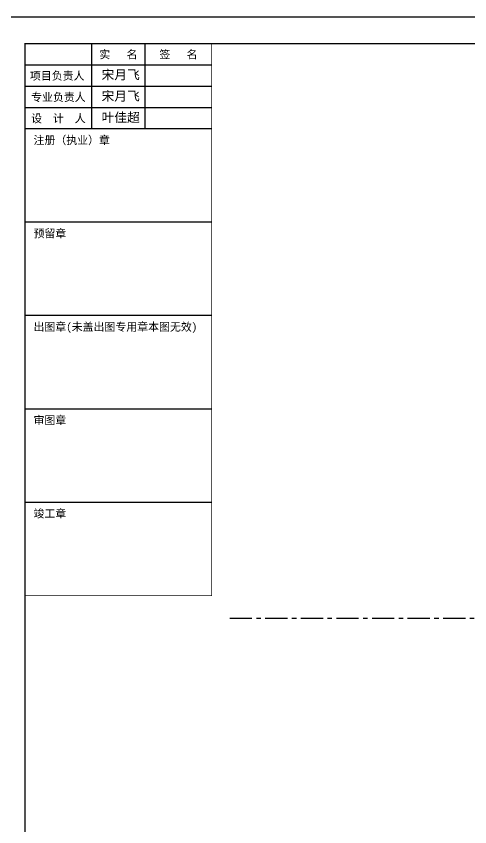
# Model space of a CAD drawing. Extents: x -160106 to 966792, y -663931 to 1550022.
# Drawn here: x -58129 to -57619, y -112864 to -111952 of the extents above; entities that cross this region are included whole.
import ezdxf
from ezdxf.enums import TextEntityAlignment as Align

# ---------------------------------------------------------------- set-up
doc = ezdxf.new("R2010")
doc.units = 0
doc.linetypes.add('ZN-CENTER', pattern=[2, 1.25, -0.25, 0.25, -0.25])
for name, color, linetype in [('!ZN6-轴线-1', 1, 'ZN-CENTER'), ('0-cxFrame', 155, 'Continuous'), ('qianming', 155, 'Continuous')]:
    doc.layers.add(name, color=color, linetype=linetype)
doc.layers.add('0-cxText', color=131, linetype='Continuous', lineweight=25)
doc.styles.add('cx_biaoti', font='')
doc.styles.add('cx_tuming', font='simhei.ttf')
doc.styles.add('cx_tuqian1', font='')
doc.styles.add('图框宋体', font='', dxfattribs={"width": 0.75})
doc.styles.add('黑体', font='simhei.ttf', dxfattribs={"height": 12})
doc.styles.get('cx_biaoti').set_extended_font_data('SimSun')
doc.styles.get('cx_tuqian1').set_extended_font_data('SimSun')
doc.styles.get('图框宋体').set_extended_font_data('SimSun')

# ---------------------------------------------------------------- blocks, each defined once
blk = doc.blocks.new('zjcx_lan_xinxi(Dragon)')
for p, q in [((7000, -3200), (0, -3200)), ((7000, -6700), (0, -6700)), ((7000, -10200), (0, -10200)), ((7000, -13700), (0, -13700)), ((7000, -17200), (0, -17200))]:
    blk.add_line(p, q)
at = {"const_width": 25}
blk.add_lwpolyline([(0, -20700), (7000, -20700), (7000, 0), (0, 0)], close=True, dxfattribs=at)
for points in [[(2500, -3200), (2500, 0)], [(4500, -3200), (4500, 0)], [(0, -800), (7000, -800)], [(0, -1600), (7000, -1600)], [(0, -2400), (7000, -2400)]]:
    blk.add_lwpolyline(points)
for points in [[(7000, -3200), (7000, 0)], [(0, -3200), (7000, -3200)], [(0, -20700), (7000, -20700), (7000, -3200)], [(0, -20700), (7000, -20700)]]:
    blk.add_lwpolyline(points, dxfattribs=at)
at = {"style": '图框宋体'}
for s, p in [('实   名', (3500, -400)), ('签   名', (5750, -400)), ('项目负责人', (1204, -1200)), ('专业负责人', (1250, -2000)), ('设  计  人', (1250, -2800))]:
    blk.add_text(s, height=300, dxfattribs=at).set_placement(p, align=Align.MIDDLE)
for s, p in [('注册（执业）章', (318, -3771)), ('预留章', (318, -7271)), ('出图章(未盖出图专用章本图无效)', (318, -10771)), ('审图章', (318, -14271)), ('竣工章', (318, -17771))]:
    blk.add_text(s, height=300, dxfattribs=at).set_placement(p)
blk = doc.blocks.new('T-信息(Dragon)')
at = {"layer": '0-cxFrame'}
blk.add_blockref('zjcx_lan_xinxi(Dragon)', (0, 0), dxfattribs=at)
at = {"layer": 'qianming', "color": 3, "style": 'cx_biaoti'}
for s, p in [('宋月飞', (3585, -1168)), ('宋月飞', (3585, -1968)), ('叶佳超', (3585, -2768))]:
    blk.add_text(s, height=350, dxfattribs=at).set_placement(p, align=Align.MIDDLE_CENTER)
blk = doc.blocks.new('TK22.A2 L(Dragon)')
at = {"layer": '0-cxFrame', "color": 7, "const_width": 0.5}
blk.add_lwpolyline([(0, 0), (-594, 0), (-594, 420), (0, 420)], close=True, dxfattribs=at)
at = {"layer": '0-cxFrame', "const_width": 0.5}
blk.add_lwpolyline([(-80, 10), (-574, 10), (-574, 410), (-80, 410)], close=True, dxfattribs=at)
at = {"layer": '0-cxFrame', "xscale": 0.01, "yscale": 0.01, "zscale": 0.01}
blk.add_blockref('T-信息(Dragon)', (-574, 410), dxfattribs=at)
at = {"style": '黑体', "flags": 4}
blk.add_attdef('图幅', text='', height=3.3, dxfattribs=at).set_placement((-40, 3), align=Align.RIGHT)
at = {"layer": '0-cxText', "flags": 4}
for tag, height, style, p in [('建设单位', 3.5, 'cx_tuming', (-45, 240)), ('项目名称', 3.5, 'cx_tuming', (-45, 210)), ('子项名称', 3.5, 'cx_tuming', (-45, 180)), ('工程编号', 3.3, 'cx_tuqian1', (-35, 165)), ('图名1', 3.5, 'cx_tuming', (-45, 87)), ('图名2', 3.5, 'cx_tuming', (-45, 79)), ('图名3', 3.5, 'cx_tuming', (-45, 71)), ('出图日期', 3.3, 'cx_tuqian1', (-39, 60)), ('专业', 3.3, 'cx_tuqian1', (-55, 52)), ('图号', 3.3, 'cx_tuqian1', (-55, 44)), ('版次', 3.3, 'cx_tuqian1', (-20, 44))]:
    blk.add_attdef(tag, text='', height=height, dxfattribs=dict(at, style=style)).set_placement(p, align=Align.MIDDLE)
at = {"layer": 'Defpoints', "color": 6, "flags": 4}
for tag, height, style, p in [('tufu', 3.3, '黑体', (-12, 12)), ('dwfname', 4, 'cx_tuqian1', (-80, 3))]:
    blk.add_attdef(tag, text='', height=height, dxfattribs=dict(at, style=style)).set_placement(p, align=Align.RIGHT)

msp = doc.modelspace()

# ---------------------------------------------------------------- linework, layer by layer
at = {"layer": '!ZN6-轴线-1', "linetype": 'ZN-CENTER', "ltscale": 20}
msp.add_line((-57888.62, -112629.43), (-56749.09, -112629.43), dxfattribs=at)

# ---------------------------------------------------------------- block references
at = {"layer": '0-cxFrame', "xscale": 3, "yscale": 3, "zscale": 3}
msp.add_blockref('TK22.A2 L(Dragon)', (-56396.82, -113213.24), dxfattribs=at)

doc.saveas('drawing.dxf')
